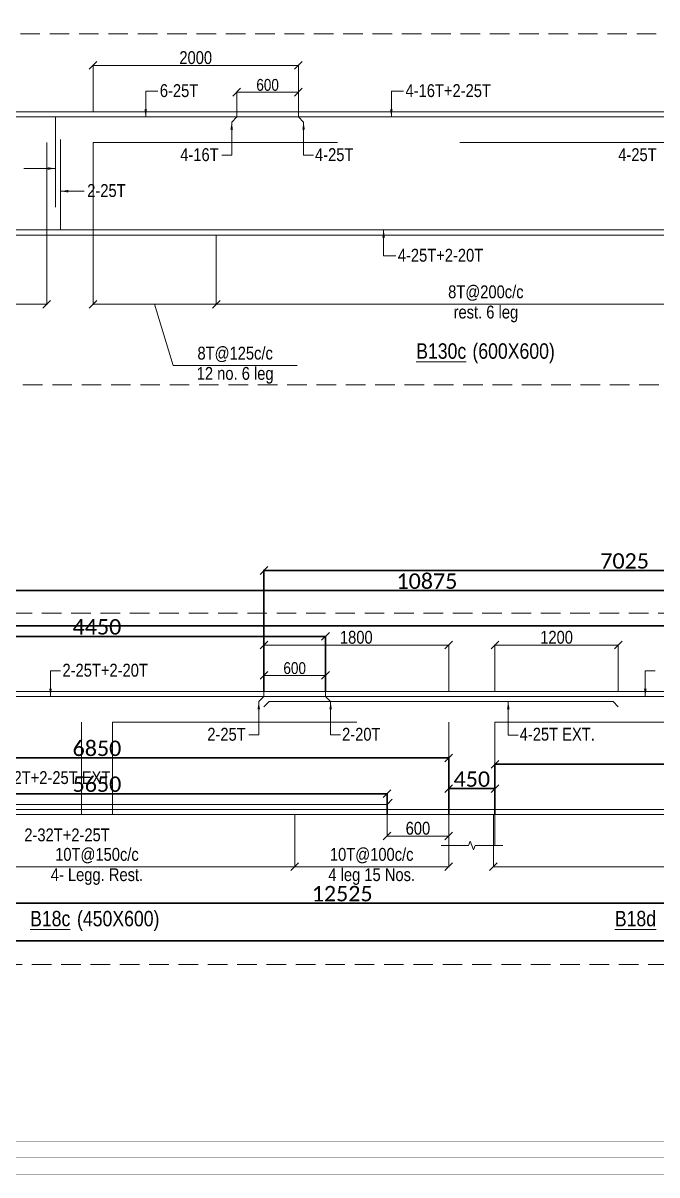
# Model space of a CAD drawing. Header units: millimetres. Extents: x 1112055 to 3390982, y -148532 to 766891.
# Drawn here: x 2987695 to 3000040, y -64434 to -42008 of the extents above; entities that cross this region are included whole.
import ezdxf
from ezdxf.enums import TextEntityAlignment as Align

# ---------------------------------------------------------------- set-up
doc = ezdxf.new("R2010")
doc.units = ezdxf.units.MM
doc.header["$PDMODE"] = 35
doc.header["$PDSIZE"] = -25
doc.linetypes.add('Hidden', pattern=[9.525, 6.35, -3.175])
for name, color, linetype, lineweight in [('B BEAM', 148, 'Continuous', 13), ('B BEAM IN LINE', 250, 'Continuous', 0), ('B STEEL', 34, 'Continuous', 15), ('B STEEL DIM', 216, 'Continuous', 13), ('B STEEL TEXT', 7, 'Continuous', 15), ('B STIRRUPS', 139, 'Continuous', 13), ('B TITLE BLOCK', 250, 'Continuous', 0), ('B-BEAM DOT', 251, 'Hidden', 9), ('B-BEAM NO', 215, 'Continuous', 18), ('B-COL', 1, 'Continuous', 35)]:
    doc.layers.add(name, color=color, linetype=linetype, lineweight=lineweight)
doc.styles.add('Cali', font='calibri.ttf')
doc.styles.add('SWINC', font='swissc.ttf')
doc.dimstyles.new('BHOOMI', dxfattribs={"dimtxt": 230, "dimasz": 150, "dimexe": 10, "dimexo": 0, "dimgap": 25, "dimtad": 1, "dimdec": 0, "dimzin": 0, "dimdsep": 46, "dimtxsty": 'SWINC', "dimblk": 'OBLIQUE', "dimcen": 0.09, "dimclrd": 250, "dimclre": 250, "dimclrt": 256, "dimaunit": 1, "dimadec": 3, "dimazin": 0, "dimtfac": 1, "dimtdec": 0, "dimtofl": 0, "dimtmove": 1, "dimatfit": 3, "dimfxl": 100, "dimtolj": 1, "dimtzin": 0, "dimlwd": 9, "dimlwe": 5, "dimarcsym": 0})

# ---------------------------------------------------------------- blocks, each defined once
blk = doc.blocks.new('_Oblique')
at = {"color": 0, "linetype": 'ByBlock', "lineweight": -2}
blk.add_line((-0.5, -0.5), (0.5, 0.5), dxfattribs=at)
blk = doc.blocks.new('*D6067')
at = {"layer": 'B STEEL DIM', "lineweight": 5, "transparency": 16777216}
for p, q in [((2992385, -55019), (2992385, -54108)), ((2995985, -55019), (2995985, -54108))]:
    blk.add_line(p, q, dxfattribs=at)
at = {"layer": 'B STEEL DIM', "lineweight": 9, "transparency": 16777216}
blk.add_line((2992385, -54118), (2995985, -54118), dxfattribs=at)
at = {"layer": 'Defpoints', "color": 0, "lineweight": 40, "transparency": 16777216}
for p in [(2995985, -54118), (2992385, -55019), (2995985, -55019)]:
    blk.add_point(p, dxfattribs=at)
at = {"layer": 'B STEEL DIM', "lineweight": 9, "transparency": 16777216, "xscale": 150, "yscale": 150, "zscale": 150, "rotation": 180}
blk.add_blockref('_Oblique', (2992385, -54118), dxfattribs=at)
at = {"layer": 'B STEEL DIM', "lineweight": 9, "transparency": 16777216, "xscale": 150, "yscale": 150, "zscale": 150}
blk.add_blockref('_Oblique', (2995985, -54118), dxfattribs=at)
at = {"layer": 'B STEEL DIM', "transparency": 16777216, "insert": (2994185, -53968), "char_height": 250, "attachment_point": 5, "style": 'SWINC'}
blk.add_mtext('\\A1;1800', dxfattribs=at)
blk = doc.blocks.new('*D6068')
at = {"layer": 'B STEEL DIM', "lineweight": 5, "transparency": 16777216}
for p, q in [((2992385, -55119), (2992385, -54698)), ((2993585, -55119), (2993585, -54698))]:
    blk.add_line(p, q, dxfattribs=at)
at = {"layer": 'B STEEL DIM', "lineweight": 9, "transparency": 16777216}
blk.add_line((2993585, -54708), (2992385, -54708), dxfattribs=at)
at = {"layer": 'Defpoints', "color": 0, "lineweight": 40, "transparency": 16777216}
for p in [(2992385, -54708), (2992385, -55119), (2993585, -55119)]:
    blk.add_point(p, dxfattribs=at)
at = {"layer": 'B STEEL DIM', "lineweight": 9, "transparency": 16777216, "xscale": 150, "yscale": 150, "zscale": 150, "rotation": 180}
blk.add_blockref('_Oblique', (2992385, -54708), dxfattribs=at)
at = {"layer": 'B STEEL DIM', "lineweight": 9, "transparency": 16777216, "xscale": 150, "yscale": 150, "zscale": 150}
blk.add_blockref('_Oblique', (2993585, -54708), dxfattribs=at)
at = {"layer": 'B STEEL DIM', "transparency": 16777216, "insert": (2992985, -54568), "char_height": 230, "attachment_point": 5, "style": 'SWINC'}
blk.add_mtext('\\A1;600', dxfattribs=at)
blk = doc.blocks.new('*D6069')
at = {"layer": 'B STEEL DIM', "lineweight": 5, "transparency": 16777216}
for p, q in [((2996885, -55019), (2996885, -54108)), ((2999285, -55019), (2999285, -54108))]:
    blk.add_line(p, q, dxfattribs=at)
at = {"layer": 'B STEEL DIM', "lineweight": 9, "transparency": 16777216}
blk.add_line((2999285, -54118), (2996885, -54118), dxfattribs=at)
at = {"layer": 'Defpoints', "color": 0, "lineweight": 40, "transparency": 16777216}
for p in [(2996885, -54118), (2996885, -55019), (2999285, -55019)]:
    blk.add_point(p, dxfattribs=at)
at = {"layer": 'B STEEL DIM', "lineweight": 9, "transparency": 16777216, "xscale": 150, "yscale": 150, "zscale": 150, "rotation": 180}
blk.add_blockref('_Oblique', (2996885, -54118), dxfattribs=at)
at = {"layer": 'B STEEL DIM', "lineweight": 9, "transparency": 16777216, "xscale": 150, "yscale": 150, "zscale": 150}
blk.add_blockref('_Oblique', (2999285, -54118), dxfattribs=at)
at = {"layer": 'B STEEL DIM', "transparency": 16777216, "insert": (2998085, -53968), "char_height": 250, "attachment_point": 5, "style": 'SWINC'}
blk.add_mtext('\\A1;1200', dxfattribs=at)
blk = doc.blocks.new('*D6562')
at = {"layer": 'B STEEL DIM', "lineweight": 5, "transparency": 16777216}
for p, q in [((2994785, -57219), (2994785, -57846)), ((2995985, -57419), (2995985, -57846))]:
    blk.add_line(p, q, dxfattribs=at)
at = {"layer": 'B STEEL DIM', "lineweight": 9, "transparency": 16777216}
blk.add_line((2994785, -57836), (2995985, -57836), dxfattribs=at)
at = {"layer": 'Defpoints', "color": 0, "lineweight": 40, "transparency": 16777216}
for p in [(2994785, -57219), (2995985, -57419), (2995985, -57836)]:
    blk.add_point(p, dxfattribs=at)
at = {"layer": 'B STEEL DIM', "lineweight": 9, "transparency": 16777216, "xscale": 150, "yscale": 150, "zscale": 150, "rotation": 180}
blk.add_blockref('_Oblique', (2994785, -57836), dxfattribs=at)
at = {"layer": 'B STEEL DIM', "lineweight": 9, "transparency": 16777216, "xscale": 150, "yscale": 150, "zscale": 150}
blk.add_blockref('_Oblique', (2995985, -57836), dxfattribs=at)
at = {"layer": 'B STEEL DIM', "transparency": 16777216, "insert": (2995385, -57686), "char_height": 250, "attachment_point": 5, "style": 'SWINC'}
blk.add_mtext('\\A1;600', dxfattribs=at)
blk = doc.blocks.new('*D6568')
at = {"layer": 'B STIRRUPS', "color": 250, "lineweight": 0, "transparency": 16777216}
for p, q in [((2985285, -57419), (2985285, -58443)), ((2992985, -57419), (2992985, -58443)), ((2985285, -58433), (2992985, -58433))]:
    blk.add_line(p, q, dxfattribs=at)
at = {"layer": 'Defpoints', "color": 0, "lineweight": 40, "transparency": 16777216}
for p in [(2985285, -57419), (2992985, -57419), (2992985, -58433)]:
    blk.add_point(p, dxfattribs=at)
at = {"layer": 'B STIRRUPS', "color": 250, "lineweight": 0, "transparency": 16777216, "xscale": 150, "yscale": 150, "zscale": 150, "rotation": 180}
blk.add_blockref('_Oblique', (2985285, -58433), dxfattribs=at)
at = {"layer": 'B STIRRUPS', "color": 250, "lineweight": 0, "transparency": 16777216, "xscale": 150, "yscale": 150, "zscale": 150}
blk.add_blockref('_Oblique', (2992985, -58433), dxfattribs=at)
at = {"layer": 'B STIRRUPS', "transparency": 16777216, "char_height": 250, "attachment_point": 5, "style": 'SWINC'}
for s, insert in [('\\A1;10T@150c/c', (2989135, -58218)), ('4- Legg. Rest.', (2989135, -58625))]:
    blk.add_mtext(s, dxfattribs=dict(at, insert=insert))
blk = doc.blocks.new('*D6570')
at = {"layer": 'B STIRRUPS', "color": 250, "lineweight": 0, "transparency": 16777216}
for p, q in [((2992985, -57419), (2992985, -58443)), ((2995985, -57419), (2995985, -58443)), ((2995985, -58433), (2992985, -58433))]:
    blk.add_line(p, q, dxfattribs=at)
at = {"layer": 'Defpoints', "color": 0, "lineweight": 40, "transparency": 16777216}
for p in [(2992985, -57419), (2995985, -57419), (2992985, -58433)]:
    blk.add_point(p, dxfattribs=at)
at = {"layer": 'B STIRRUPS', "color": 250, "lineweight": 0, "transparency": 16777216, "xscale": 150, "yscale": 150, "zscale": 150, "rotation": 180}
blk.add_blockref('_Oblique', (2992985, -58433), dxfattribs=at)
at = {"layer": 'B STIRRUPS', "color": 250, "lineweight": 0, "transparency": 16777216, "xscale": 150, "yscale": 150, "zscale": 150}
blk.add_blockref('_Oblique', (2995985, -58433), dxfattribs=at)
at = {"layer": 'B STIRRUPS', "transparency": 16777216, "char_height": 250, "attachment_point": 5, "style": 'SWINC'}
for s, insert in [('\\A1;10T@100c/c', (2994485, -58218)), ('4 leg 15 Nos.', (2994485, -58625))]:
    blk.add_mtext(s, dxfattribs=dict(at, insert=insert))
blk = doc.blocks.new('*D6572')
at = {"layer": 'B STIRRUPS', "color": 250, "lineweight": 0, "transparency": 16777216}
for p, q in [((2996856, -57419), (2996856, -58443)), ((3005835, -57419), (3005835, -58443)), ((3005835, -58433), (2996856, -58433))]:
    blk.add_line(p, q, dxfattribs=at)
at = {"layer": 'Defpoints', "color": 0, "lineweight": 40, "transparency": 16777216}
for p in [(2996856, -57419), (3005835, -57419), (2996856, -58433)]:
    blk.add_point(p, dxfattribs=at)
at = {"layer": 'B STIRRUPS', "color": 250, "lineweight": 0, "transparency": 16777216, "xscale": 150, "yscale": 150, "zscale": 150, "rotation": 180}
blk.add_blockref('_Oblique', (2996856, -58433), dxfattribs=at)
at = {"layer": 'B STIRRUPS', "color": 250, "lineweight": 0, "transparency": 16777216, "xscale": 150, "yscale": 150, "zscale": 150}
blk.add_blockref('_Oblique', (3005835, -58433), dxfattribs=at)
at = {"layer": 'B STIRRUPS', "transparency": 16777216, "char_height": 250, "attachment_point": 5, "style": 'SWINC'}
for s, insert in [('\\A1;8T@100c/c', (3001346, -58218)), ('4 leg ALL.', (3001346, -58625))]:
    blk.add_mtext(s, dxfattribs=dict(at, insert=insert))
blk = doc.blocks.new('*D6594')
at = {"layer": 'B STEEL DIM', "lineweight": 5, "transparency": 16777216}
for p, q in [((2989058, -43735), (2989058, -42823)), ((2993058, -43735), (2993058, -42823))]:
    blk.add_line(p, q, dxfattribs=at)
at = {"layer": 'B STEEL DIM', "lineweight": 9, "transparency": 16777216}
blk.add_line((2993058, -42833), (2989058, -42833), dxfattribs=at)
at = {"layer": 'Defpoints', "color": 0, "lineweight": 40, "transparency": 16777216}
for p in [(2989058, -42833), (2989058, -43735), (2993058, -43735)]:
    blk.add_point(p, dxfattribs=at)
at = {"layer": 'B STEEL DIM', "lineweight": 9, "transparency": 16777216, "xscale": 150, "yscale": 150, "zscale": 150, "rotation": 180}
blk.add_blockref('_Oblique', (2989058, -42833), dxfattribs=at)
at = {"layer": 'B STEEL DIM', "lineweight": 9, "transparency": 16777216, "xscale": 150, "yscale": 150, "zscale": 150}
blk.add_blockref('_Oblique', (2993058, -42833), dxfattribs=at)
at = {"layer": 'B STEEL DIM', "transparency": 16777216, "insert": (2991058, -42683), "char_height": 250, "attachment_point": 5, "style": 'SWINC'}
blk.add_mtext('\\A1;2000', dxfattribs=at)
blk = doc.blocks.new('*D6595')
at = {"layer": 'B STEEL DIM', "lineweight": 5, "transparency": 16777216}
for p, q in [((2991858, -43835), (2991858, -43344)), ((2993058, -43835), (2993058, -43344))]:
    blk.add_line(p, q, dxfattribs=at)
at = {"layer": 'B STEEL DIM', "lineweight": 9, "transparency": 16777216}
blk.add_line((2993058, -43354), (2991858, -43354), dxfattribs=at)
at = {"layer": 'Defpoints', "color": 0, "lineweight": 40, "transparency": 16777216}
for p in [(2991858, -43354), (2991858, -43835), (2993058, -43835)]:
    blk.add_point(p, dxfattribs=at)
at = {"layer": 'B STEEL DIM', "lineweight": 9, "transparency": 16777216, "xscale": 150, "yscale": 150, "zscale": 150, "rotation": 180}
blk.add_blockref('_Oblique', (2991858, -43354), dxfattribs=at)
at = {"layer": 'B STEEL DIM', "lineweight": 9, "transparency": 16777216, "xscale": 150, "yscale": 150, "zscale": 150}
blk.add_blockref('_Oblique', (2993058, -43354), dxfattribs=at)
at = {"layer": 'B STEEL DIM', "transparency": 16777216, "insert": (2992458, -43214), "char_height": 230, "attachment_point": 5, "style": 'SWINC'}
blk.add_mtext('\\A1;600', dxfattribs=at)
blk = doc.blocks.new('*D6602')
at = {"layer": 'B STIRRUPS', "color": 250, "lineweight": 0, "transparency": 16777216}
for p, q in [((2991458, -46135), (2991458, -47492)), ((3001958, -46135), (3001958, -47492)), ((3001958, -47482), (2991458, -47482))]:
    blk.add_line(p, q, dxfattribs=at)
at = {"layer": 'Defpoints', "color": 0, "lineweight": 40, "transparency": 16777216}
for p in [(2991458, -46135), (3001958, -46135), (2991458, -47482)]:
    blk.add_point(p, dxfattribs=at)
at = {"layer": 'B STIRRUPS', "color": 250, "lineweight": 0, "transparency": 16777216, "xscale": 150, "yscale": 150, "zscale": 150, "rotation": 180}
blk.add_blockref('_Oblique', (2991458, -47482), dxfattribs=at)
at = {"layer": 'B STIRRUPS', "color": 250, "lineweight": 0, "transparency": 16777216, "xscale": 150, "yscale": 150, "zscale": 150}
blk.add_blockref('_Oblique', (3001958, -47482), dxfattribs=at)
at = {"layer": 'B STIRRUPS', "transparency": 16777216, "char_height": 250, "attachment_point": 5, "style": 'SWINC'}
for s, insert in [('\\A1;8T@200c/c', (2996708, -47266)), ('rest. 6 leg', (2996708, -47673))]:
    blk.add_mtext(s, dxfattribs=dict(at, insert=insert))
blk = doc.blocks.new('*D6603')
at = {"layer": 'B STIRRUPS', "color": 250, "lineweight": 0, "transparency": 16777216}
for p, q in [((2989058, -46135), (2989058, -47492)), ((2991458, -46135), (2991458, -47492)), ((2991458, -47482), (2989058, -47482)), ((2990617, -48676), (2990258, -47482)), ((2993036, -48676), (2990617, -48676))]:
    blk.add_line(p, q, dxfattribs=at)
at = {"layer": 'Defpoints', "color": 0, "lineweight": 40, "transparency": 16777216}
for p in [(2989058, -46135), (2991458, -46135), (2989058, -47482)]:
    blk.add_point(p, dxfattribs=at)
at = {"layer": 'B STIRRUPS', "color": 250, "lineweight": 0, "transparency": 16777216, "xscale": 150, "yscale": 150, "zscale": 150, "rotation": 180}
blk.add_blockref('_Oblique', (2989058, -47482), dxfattribs=at)
at = {"layer": 'B STIRRUPS', "color": 250, "lineweight": 0, "transparency": 16777216, "xscale": 150, "yscale": 150, "zscale": 150}
blk.add_blockref('_Oblique', (2991458, -47482), dxfattribs=at)
at = {"layer": 'B STIRRUPS', "transparency": 16777216, "char_height": 250, "attachment_point": 5, "style": 'SWINC'}
for s, insert in [('\\A1;8T@125c/c', (2991826, -48460)), ('12 no. 6 leg', (2991826, -48867))]:
    blk.add_mtext(s, dxfattribs=dict(at, insert=insert))
blk = doc.blocks.new('*D6610')
at = {"layer": 'B STIRRUPS', "color": 250, "lineweight": 0, "transparency": 16777216}
for p, q in [((2982708, -46135), (2982708, -47492)), ((2988158, -46135), (2988158, -47492)), ((2982708, -47482), (2988158, -47482))]:
    blk.add_line(p, q, dxfattribs=at)
at = {"layer": 'Defpoints', "color": 0, "lineweight": 40, "transparency": 16777216}
for p in [(2982708, -46135), (2988158, -46135), (2988158, -47482)]:
    blk.add_point(p, dxfattribs=at)
at = {"layer": 'B STIRRUPS', "color": 250, "lineweight": 0, "transparency": 16777216, "xscale": 150, "yscale": 150, "zscale": 150, "rotation": 180}
blk.add_blockref('_Oblique', (2982708, -47482), dxfattribs=at)
at = {"layer": 'B STIRRUPS', "color": 250, "lineweight": 0, "transparency": 16777216, "xscale": 150, "yscale": 150, "zscale": 150}
blk.add_blockref('_Oblique', (2988158, -47482), dxfattribs=at)
at = {"layer": 'B STIRRUPS', "transparency": 16777216, "char_height": 250, "attachment_point": 5, "style": 'SWINC'}
for s, insert in [('\\A1;8T@150c/c', (2985433, -47266)), ('all. 4 leg', (2985433, -47673))]:
    blk.add_mtext(s, dxfattribs=dict(at, insert=insert))
blk = doc.blocks.new('*D6317')
at = {"layer": 'Defpoints', "color": 3, "linetype": 'Hidden', "lineweight": 30, "ltscale": 1000, "transparency": 16777216}
for p, q in [((2956895, -57419), (2956895, -59883)), ((3006435, -57419), (3006435, -59883))]:
    blk.add_line(p, q, dxfattribs=at)
at = {"layer": 'Defpoints', "color": 3, "lineweight": 30, "ltscale": 1000, "transparency": 16777216}
blk.add_line((2956895, -59873), (3006435, -59873), dxfattribs=at)
at = {"layer": 'Defpoints', "color": 0, "lineweight": 40, "transparency": 16777216}
for p in [(2956895, -57419), (3006435, -57419), (3006435, -59873)]:
    blk.add_point(p, dxfattribs=at)
at = {"layer": 'Defpoints', "color": 3, "lineweight": 30, "transparency": 16777216, "xscale": 150, "yscale": 150, "zscale": 150, "rotation": 180}
blk.add_blockref('_Oblique', (2956895, -59873), dxfattribs=at)
at = {"layer": 'Defpoints', "color": 3, "lineweight": 30, "transparency": 16777216, "xscale": 150, "yscale": 150, "zscale": 150}
blk.add_blockref('_Oblique', (3006435, -59873), dxfattribs=at)
at = {"layer": 'Defpoints', "color": 3, "lineweight": 50, "transparency": 16777216, "insert": (2981665, -59689), "char_height": 300, "attachment_point": 5, "style": 'Cali'}
blk.add_mtext('\\A1;24770', dxfattribs=at)
blk = doc.blocks.new('*D6324')
at = {"layer": 'Defpoints', "color": 3, "linetype": 'Hidden', "lineweight": 30, "ltscale": 1000, "transparency": 16777216}
for p, q in [((2981385, -57419), (2981385, -59153)), ((3006435, -57419), (3006435, -59153))]:
    blk.add_line(p, q, dxfattribs=at)
at = {"layer": 'Defpoints', "color": 3, "lineweight": 30, "ltscale": 1000, "transparency": 16777216}
blk.add_line((2981385, -59143), (3006435, -59143), dxfattribs=at)
at = {"layer": 'Defpoints', "color": 0, "lineweight": 40, "transparency": 16777216}
for p in [(2981385, -57419), (3006435, -57419), (3006435, -59143)]:
    blk.add_point(p, dxfattribs=at)
at = {"layer": 'Defpoints', "color": 3, "lineweight": 30, "transparency": 16777216, "xscale": 150, "yscale": 150, "zscale": 150, "rotation": 180}
blk.add_blockref('_Oblique', (2981385, -59143), dxfattribs=at)
at = {"layer": 'Defpoints', "color": 3, "lineweight": 30, "transparency": 16777216, "xscale": 150, "yscale": 150, "zscale": 150}
blk.add_blockref('_Oblique', (3006435, -59143), dxfattribs=at)
at = {"layer": 'Defpoints', "color": 3, "lineweight": 50, "transparency": 16777216, "insert": (2993910, -58959), "char_height": 300, "attachment_point": 5, "style": 'Cali'}
blk.add_mtext('\\A1;12525', dxfattribs=at)
blk = doc.blocks.new('*D6326')
at = {"layer": 'Defpoints', "color": 3, "linetype": 'Hidden', "lineweight": 30, "ltscale": 1000, "transparency": 16777216}
for p, q in [((2982285, -57419), (2982285, -56304)), ((2995985, -57419), (2995985, -56304))]:
    blk.add_line(p, q, dxfattribs=at)
at = {"layer": 'Defpoints', "color": 3, "lineweight": 30, "ltscale": 1000, "transparency": 16777216}
blk.add_line((2982285, -56314), (2995985, -56314), dxfattribs=at)
at = {"layer": 'Defpoints', "color": 0, "lineweight": 40, "transparency": 16777216}
for p in [(2995985, -56314), (2982285, -57419), (2995985, -57419)]:
    blk.add_point(p, dxfattribs=at)
at = {"layer": 'Defpoints', "color": 3, "lineweight": 30, "transparency": 16777216, "xscale": 150, "yscale": 150, "zscale": 150, "rotation": 180}
blk.add_blockref('_Oblique', (2982285, -56314), dxfattribs=at)
at = {"layer": 'Defpoints', "color": 3, "lineweight": 30, "transparency": 16777216, "xscale": 150, "yscale": 150, "zscale": 150}
blk.add_blockref('_Oblique', (2995985, -56314), dxfattribs=at)
at = {"layer": 'Defpoints', "color": 3, "lineweight": 50, "transparency": 16777216, "insert": (2989135, -56130), "char_height": 300, "attachment_point": 5, "style": 'Cali'}
blk.add_mtext('\\A1;6850', dxfattribs=at)
blk = doc.blocks.new('*D6327')
at = {"layer": 'Defpoints', "color": 3, "linetype": 'Hidden', "lineweight": 30, "ltscale": 1000, "transparency": 16777216}
for p, q in [((2983485, -57419), (2983485, -57002)), ((2994785, -57419), (2994785, -57002))]:
    blk.add_line(p, q, dxfattribs=at)
at = {"layer": 'Defpoints', "color": 3, "lineweight": 30, "ltscale": 1000, "transparency": 16777216}
blk.add_line((2994785, -57012), (2983485, -57012), dxfattribs=at)
at = {"layer": 'Defpoints', "color": 0, "lineweight": 40, "transparency": 16777216}
for p in [(2983485, -57012), (2983485, -57419), (2994785, -57419)]:
    blk.add_point(p, dxfattribs=at)
at = {"layer": 'Defpoints', "color": 3, "lineweight": 30, "transparency": 16777216, "xscale": 150, "yscale": 150, "zscale": 150, "rotation": 180}
blk.add_blockref('_Oblique', (2983485, -57012), dxfattribs=at)
at = {"layer": 'Defpoints', "color": 3, "lineweight": 30, "transparency": 16777216, "xscale": 150, "yscale": 150, "zscale": 150}
blk.add_blockref('_Oblique', (2994785, -57012), dxfattribs=at)
at = {"layer": 'Defpoints', "color": 3, "lineweight": 50, "transparency": 16777216, "insert": (2989135, -56828), "char_height": 300, "attachment_point": 5, "style": 'Cali'}
blk.add_mtext('\\A1;5650', dxfattribs=at)
blk = doc.blocks.new('*D6328')
at = {"layer": 'Defpoints', "color": 3, "linetype": 'Hidden', "lineweight": 30, "ltscale": 1000, "transparency": 16777216}
for p, q in [((2995985, -57419), (2995985, -56902)), ((2996885, -57419), (2996885, -56902))]:
    blk.add_line(p, q, dxfattribs=at)
at = {"layer": 'Defpoints', "color": 3, "lineweight": 30, "ltscale": 1000, "transparency": 16777216}
blk.add_line((2995985, -56912), (2996885, -56912), dxfattribs=at)
at = {"layer": 'Defpoints', "color": 0, "lineweight": 40, "transparency": 16777216}
for p in [(2996885, -56912), (2995985, -57419), (2996885, -57419)]:
    blk.add_point(p, dxfattribs=at)
at = {"layer": 'Defpoints', "color": 3, "lineweight": 30, "transparency": 16777216, "xscale": 150, "yscale": 150, "zscale": 150, "rotation": 180}
blk.add_blockref('_Oblique', (2995985, -56912), dxfattribs=at)
at = {"layer": 'Defpoints', "color": 3, "lineweight": 30, "transparency": 16777216, "xscale": 150, "yscale": 150, "zscale": 150}
blk.add_blockref('_Oblique', (2996885, -56912), dxfattribs=at)
at = {"layer": 'Defpoints', "color": 3, "lineweight": 50, "transparency": 16777216, "insert": (2996435, -56729), "char_height": 300, "attachment_point": 5, "style": 'Cali'}
blk.add_mtext('\\A1;450', dxfattribs=at)
blk = doc.blocks.new('*D6329')
at = {"layer": 'Defpoints', "color": 3, "linetype": 'Hidden', "lineweight": 30, "ltscale": 1000, "transparency": 16777216}
for p, q in [((2996885, -57419), (2996885, -56428)), ((3005835, -57419), (3005835, -56428))]:
    blk.add_line(p, q, dxfattribs=at)
at = {"layer": 'Defpoints', "color": 3, "lineweight": 30, "ltscale": 1000, "transparency": 16777216}
blk.add_line((2996885, -56438), (3005835, -56438), dxfattribs=at)
at = {"layer": 'Defpoints', "color": 0, "lineweight": 40, "transparency": 16777216}
for p in [(3005835, -56438), (2996885, -57419), (3005835, -57419)]:
    blk.add_point(p, dxfattribs=at)
at = {"layer": 'Defpoints', "color": 3, "lineweight": 30, "transparency": 16777216, "xscale": 150, "yscale": 150, "zscale": 150, "rotation": 180}
blk.add_blockref('_Oblique', (2996885, -56438), dxfattribs=at)
at = {"layer": 'Defpoints', "color": 3, "lineweight": 30, "transparency": 16777216, "xscale": 150, "yscale": 150, "zscale": 150}
blk.add_blockref('_Oblique', (3005835, -56438), dxfattribs=at)
at = {"layer": 'Defpoints', "color": 3, "lineweight": 50, "transparency": 16777216, "insert": (3001360, -56255), "char_height": 300, "attachment_point": 5, "style": 'Cali'}
blk.add_mtext('\\A1;4475', dxfattribs=at)
blk = doc.blocks.new('*D6331')
at = {"layer": 'Defpoints', "color": 3, "linetype": 'Hidden', "lineweight": 30, "ltscale": 1000, "transparency": 16777216}
for p, q in [((2956895, -55019), (2956895, -53731)), ((3006435, -55019), (3006435, -53731))]:
    blk.add_line(p, q, dxfattribs=at)
at = {"layer": 'Defpoints', "color": 3, "lineweight": 30, "ltscale": 1000, "transparency": 16777216}
blk.add_line((2956895, -53741), (3006435, -53741), dxfattribs=at)
at = {"layer": 'Defpoints', "color": 0, "lineweight": 40, "transparency": 16777216}
for p in [(3006435, -53741), (2956895, -55019), (3006435, -55019)]:
    blk.add_point(p, dxfattribs=at)
at = {"layer": 'Defpoints', "color": 3, "lineweight": 30, "transparency": 16777216, "xscale": 150, "yscale": 150, "zscale": 150, "rotation": 180}
blk.add_blockref('_Oblique', (2956895, -53741), dxfattribs=at)
at = {"layer": 'Defpoints', "color": 3, "lineweight": 30, "transparency": 16777216, "xscale": 150, "yscale": 150, "zscale": 150}
blk.add_blockref('_Oblique', (3006435, -53741), dxfattribs=at)
at = {"layer": 'Defpoints', "color": 3, "lineweight": 50, "transparency": 16777216, "insert": (2981665, -53557), "char_height": 300, "attachment_point": 5, "style": 'Cali'}
blk.add_mtext('\\A1;24770', dxfattribs=at)
blk = doc.blocks.new('*D6332')
at = {"layer": 'Defpoints', "color": 3, "linetype": 'Hidden', "lineweight": 30, "ltscale": 1000, "transparency": 16777216}
for p, q in [((2984685, -55019), (2984685, -53939)), ((2993585, -55019), (2993585, -53939))]:
    blk.add_line(p, q, dxfattribs=at)
at = {"layer": 'Defpoints', "color": 3, "lineweight": 30, "ltscale": 1000, "transparency": 16777216}
blk.add_line((2993585, -53949), (2984685, -53949), dxfattribs=at)
at = {"layer": 'Defpoints', "color": 0, "lineweight": 40, "transparency": 16777216}
for p in [(2984685, -53949), (2984685, -55019), (2993585, -55019)]:
    blk.add_point(p, dxfattribs=at)
at = {"layer": 'Defpoints', "color": 3, "lineweight": 30, "transparency": 16777216, "xscale": 150, "yscale": 150, "zscale": 150, "rotation": 180}
blk.add_blockref('_Oblique', (2984685, -53949), dxfattribs=at)
at = {"layer": 'Defpoints', "color": 3, "lineweight": 30, "transparency": 16777216, "xscale": 150, "yscale": 150, "zscale": 150}
blk.add_blockref('_Oblique', (2993585, -53949), dxfattribs=at)
at = {"layer": 'Defpoints', "color": 3, "lineweight": 50, "transparency": 16777216, "insert": (2989135, -53765), "char_height": 300, "attachment_point": 5, "style": 'Cali'}
blk.add_mtext('\\A1;4450', dxfattribs=at)
blk = doc.blocks.new('*D6358')
at = {"layer": 'Defpoints', "color": 3, "linetype": 'Hidden', "lineweight": 30, "ltscale": 1000, "transparency": 16777216}
for p, q in [((2984685, -55119), (2984685, -53048)), ((3006435, -55119), (3006435, -53048))]:
    blk.add_line(p, q, dxfattribs=at)
at = {"layer": 'Defpoints', "color": 3, "lineweight": 30, "ltscale": 1000, "transparency": 16777216}
blk.add_line((2984685, -53058), (3006435, -53058), dxfattribs=at)
at = {"layer": 'Defpoints', "color": 0, "lineweight": 40, "transparency": 16777216}
for p in [(3006435, -53058), (2984685, -55119), (3006435, -55119)]:
    blk.add_point(p, dxfattribs=at)
at = {"layer": 'Defpoints', "color": 3, "lineweight": 30, "transparency": 16777216, "xscale": 150, "yscale": 150, "zscale": 150, "rotation": 180}
blk.add_blockref('_Oblique', (2984685, -53058), dxfattribs=at)
at = {"layer": 'Defpoints', "color": 3, "lineweight": 30, "transparency": 16777216, "xscale": 150, "yscale": 150, "zscale": 150}
blk.add_blockref('_Oblique', (3006435, -53058), dxfattribs=at)
at = {"layer": 'Defpoints', "color": 3, "lineweight": 50, "transparency": 16777216, "insert": (2995560, -52875), "char_height": 300, "attachment_point": 5, "style": 'Cali'}
blk.add_mtext('\\A1;10875', dxfattribs=at)
blk = doc.blocks.new('*D6359')
at = {"layer": 'Defpoints', "color": 3, "linetype": 'Hidden', "lineweight": 30, "ltscale": 1000, "transparency": 16777216}
for p, q in [((2992385, -55019), (2992385, -52656)), ((3006435, -55019), (3006435, -52656))]:
    blk.add_line(p, q, dxfattribs=at)
at = {"layer": 'Defpoints', "color": 3, "lineweight": 30, "ltscale": 1000, "transparency": 16777216}
blk.add_line((2992385, -52666), (3006435, -52666), dxfattribs=at)
at = {"layer": 'Defpoints', "color": 0, "lineweight": 40, "transparency": 16777216}
for p in [(3006435, -52666), (2992385, -55019), (3006435, -55019)]:
    blk.add_point(p, dxfattribs=at)
at = {"layer": 'Defpoints', "color": 3, "lineweight": 30, "transparency": 16777216, "xscale": 150, "yscale": 150, "zscale": 150, "rotation": 180}
blk.add_blockref('_Oblique', (2992385, -52666), dxfattribs=at)
at = {"layer": 'Defpoints', "color": 3, "lineweight": 30, "transparency": 16777216, "xscale": 150, "yscale": 150, "zscale": 150}
blk.add_blockref('_Oblique', (3006435, -52666), dxfattribs=at)
at = {"layer": 'Defpoints', "color": 3, "lineweight": 50, "transparency": 16777216, "insert": (2999410, -52482), "char_height": 300, "attachment_point": 5, "style": 'Cali'}
blk.add_mtext('\\A1;7025', dxfattribs=at)

msp = doc.modelspace()

# ---------------------------------------------------------------- linework, layer by layer
at = {"color": 252, "lineweight": 0, "ltscale": 25, "const_width": 7.31}
msp.add_lwpolyline([(2905358, -64430.5), (2905358, 35068.1), (3056577, 35068.1), (3056577, -64430.5)], close=True, dxfattribs=at)
at = {"layer": 'B BEAM', "ltscale": 25}
for p, q in [((2967255.6, -43735.2, 0), (3014964.3, -43735.1, 0)), ((2967255.6, -46135.2, 0), (3014964.3, -46135.1, 0)), ((2957595.2, -55019.5, 0), (3006435.2, -55019.5, 0)), ((2982285.3, -57419.5, 0), (2995985.3, -57419.5, 0)), ((2996885.3, -57419.5, 0), (3005835.2, -57419.5, 0))]:
    msp.add_line(p, q, dxfattribs=at)
at = {"layer": 'B BEAM IN LINE', "color": 250, "linetype": 'Hidden', "lineweight": 0, "ltscale": 60, "elevation": 0}
for points in [[(2965355.1, -42215.5), (3016079.1, -42215.5), (3016079.1, -49052.7), (2965355.1, -49052.7)], [(2955487.8, -53499.7), (3008822.1, -53499.7), (3008822.1, -60336.9), (2955487.8, -60336.9)]]:
    msp.add_lwpolyline(points, close=True, dxfattribs=at)
at = {"layer": 'B STEEL', "color": 34, "lineweight": 9, "ltscale": 25}
for p, q in [((2967355.6, -43835.2, 0), (3014964.3, -43835.1, 0)), ((2988325.2, -43835.2, 0), (2988325.2, -45593, 0)), ((2991858.5, -43835.2, 0), (2991758.5, -43935.2, 0)), ((2993058.5, -43835.2, 0), (2993158.5, -43935.2, 0)), ((2988425.2, -44277.4, 0), (2988425.2, -46035.2, 0)), ((2967455.6, -46035.2, 0), (3014964.3, -46035.1, 0)), ((2956995.2, -55119.5, 0), (3006335.2, -55119.5, 0)), ((2992385.3, -55119.5, 0), (2992285.3, -55219.5, 0)), ((2993585.3, -55119.5, 0), (2993685.3, -55219.5, 0)), ((2992485.3, -55219.5, 0), (2992385.3, -55319.5, 0)), ((2999185.3, -55219.5, 0), (2992485.3, -55219.5, 0)), ((2999185.3, -55219.5, 0), (2999285.3, -55319.5, 0)), ((2994885.3, -57119.5, 0), (2994785.3, -57219.5, 0)), ((2957095.2, -57319.5, 0), (3006235.2, -57319.5, 0)), ((2983485.3, -57219.5, 0), (2994785.3, -57219.5, 0))]:
    msp.add_line(p, q, dxfattribs=at)
at = {"layer": 'B TITLE BLOCK', "color": 1, "ltscale": 25, "const_width": 7.31}
msp.add_lwpolyline([(2905694.7, -64093.8), (2905694.7, 34731.4), (3056240.2, 34731.4), (3056240.2, -64093.8)], close=True, dxfattribs=at)
at = {"layer": 'B TITLE BLOCK', "color": 250, "lineweight": 0, "ltscale": 25, "const_width": 7.31}
msp.add_lwpolyline([(2906001.1, -63787.4), (2906001.1, 34425), (3055933.9, 34425), (3055933.9, -63787.4)], close=True, dxfattribs=at)
at = {"layer": 'B-BEAM DOT', "linetype": 'Hidden', "ltscale": 750}
for p, q in [((2982708.5, -44335.2, 0), (2988158.5, -44335.2, 0)), ((2988158.5, -44335.2, 0), (2988158.5, -46135.2, 0)), ((2989058.5, -44335.2, 0), (3004358.5, -44335.1, 0)), ((2989058.5, -44335.2, 0), (2989058.5, -46135.2, 0)), ((2982285.3, -55619.5, 0), (2988835.3, -55619.5, 0)), ((2988835.3, -55619.5, 0), (2988835.3, -57419.5, 0)), ((2989435.3, -55619.5, 0), (2995985.3, -55619.5, 0)), ((2989435.3, -55619.5, 0), (2989435.3, -57419.5, 0)), ((2995985.3, -55619.5, 0), (2995985.3, -57419.5, 0)), ((2996885.3, -55619.5, 0), (3005835.2, -55619.5, 0)), ((2996885.3, -55619.5, 0), (2996885.3, -57419.5, 0)), ((2996885.3, -57419.5, 0), (2995985.3, -57419.5, 0))]:
    msp.add_line(p, q, dxfattribs=at)
at = {"layer": 'B-COL', "lineweight": 15, "ltscale": 25}
for p, q in [((2995985.3, -57419.5, 0), (2995985.3, -58019.5, 0)), ((2996885.3, -57419.5, 0), (2996885.3, -58019.5, 0))]:
    msp.add_line(p, q, dxfattribs=at)
at = {"layer": 'B-COL', "lineweight": 15, "ltscale": 25, "elevation": 0}
msp.add_lwpolyline([(2995835.3, -58019.5), (2996372.8, -58019.5), (2996404, -57933.6), (2996466.5, -58105.3), (2996497.8, -58019.5), (2997035.3, -58019.5)], dxfattribs=at)

# ---------------------------------------------------------------- texts
at = {"layer": 'B STEEL TEXT', "style": 'SWINC'}
for s, p in [('6-25T', (2990359.6, -43448.8, 0)), ('4-16T+2-25T', (2995143.1, -43448.9, 0)), ('4-16T', (2990756.6, -44695.5, 0)), ('4-25T', (2993381, -44695.5, 0)), ('4-25T', (2999285.8, -44695.5, 0)), ('2-25T', (2988945.6, -45394.1, 0)), ('4-25T+2-20T', (2994993, -46654, 0)), ('2-25T+2-20T', (2988463.2, -54733.1, 0)), ('2-25T', (2991283.4, -55979.7, 0)), ('2-20T', (2993907.8, -55979.7, 0)), ('4-25T EXT.', (2997366.9, -55978.4, 0)), ('2-32T+2-25T EXT.', (2987096.2, -56823.1, 0)), ('2-32T+2-25T', (2987720.5, -57938.2, 0))]:
    msp.add_text(s, height=250, dxfattribs=at).set_placement(p)
at = {"layer": 'B TITLE BLOCK', "color": 251, "lineweight": 0, "insert": (3042968.6, -44209.7), "char_height": 394.635, "attachment_point": 2, "style": 'SWINC'}
msp.add_mtext_dynamic_manual_height_columns('\\pxsm1,qj;{\\fBankGothic Lt BT|b0|i0|c0|p34;BHOOMI\\P\\ps*,q*;\\fGost|b0|i0|c0|p2;\\H0.8x;- CONSULTANTS -\\C1; }', width=1031890.765, gutter_width=0, heights=[145147.2], dxfattribs=at)
at = {"layer": 'B-BEAM NO', "ltscale": 25, "style": 'SWINC'}
for s, p in [('%%UB130c', (2995838.3, -48543.9, 0)), ('(600X600)', (2997248.4, -48543.9, 0)), ('%%UB18c', (2988224.5, -59593, 0)), ('(450X600)', (2989549, -59593, 0)), ('%%UB18d', (2999620.1, -59593, 0))]:
    msp.add_text(s, height=300, dxfattribs=at).set_placement(p, align=Align.CENTER)

# ---------------------------------------------------------------- dimensions: what is measured, and where the dimension line sits
at = {"layer": 'B STEEL DIM'}
for base, p1, p2, override, picture, middle in [((2989058.5, -42833.4, 0), (2993058.5, -43735.2, 0), (2989058.5, -43735.2, 0), {"dimscale": 1, "dimtxt": 250, "dimlfac": 0.5, "dimtxsty": 'SWINC', "dimblk1": 'Oblique', "dimblk2": 'Oblique', "dimsah": 1, "dimclrd": 256, "dimclre": 256, "dimclrt": 256}, '*D6594', (2991058.5, -42683.4, 0)), ((2991858.5, -43353.5, 0), (2993058.5, -43835.2, 0), (2991858.5, -43835.2, 0), {"dimlfac": 0.5, "dimblk1": 'Oblique', "dimblk2": 'Oblique', "dimsah": 1, "dimclrd": 256, "dimclre": 256}, '*D6595', (2992458.5, -43213.5, 0)), ((2996885.3, -54117.7, 0), (2999285.3, -55019.5, 0), (2996885.3, -55019.5, 0), {"dimscale": 1, "dimtxt": 250, "dimlfac": 0.5, "dimtxsty": 'SWINC', "dimblk1": 'Oblique', "dimblk2": 'Oblique', "dimsah": 1, "dimclrd": 256, "dimclre": 256, "dimclrt": 256}, '*D6069', (2998085.3, -53967.7, 0))]:
    dim = msp.add_linear_dim(base=base, p1=p1, p2=p2, dimstyle='BHOOMI', override=override, dxfattribs=at)
    dim.commit()
    dim.dimension.update_dxf_attribs({"geometry": picture, "text_midpoint": middle})
for base, p1, p2, override, picture, middle in [((2995985.3, -54117.7, 0), (2992385.3, -55019.5, 0), (2995985.3, -55019.5, 0), {"dimscale": 1, "dimtxt": 250, "dimlfac": 0.5, "dimtxsty": 'SWINC', "dimblk1": 'Oblique', "dimblk2": 'Oblique', "dimsah": 1, "dimclrd": 256, "dimclre": 256, "dimclrt": 256}, '*D6067', (2994185.3, -53967.7, 0)), ((2992385.3, -54708.1, 0), (2993585.3, -55119.5, 0), (2992385.3, -55119.5, 0), {"dimlfac": 0.5, "dimblk1": 'Oblique', "dimblk2": 'Oblique', "dimsah": 1, "dimclrd": 256, "dimclre": 256}, '*D6068', (2992985.3, -54568.1, 0)), ((2995985.3, -57835.9, 0), (2994785.3, -57219.5, 0), (2995985.3, -57419.5, 0), {"dimscale": 1, "dimtxt": 250, "dimlfac": 0.5, "dimtxsty": 'SWINC', "dimblk1": 'Oblique', "dimblk2": 'Oblique', "dimsah": 1, "dimclrd": 256, "dimclre": 256, "dimclrt": 256}, '*D6562', (2995385.3, -57685.9, 0))]:
    dim = msp.add_linear_dim(base=base, p1=p1, p2=p2, angle=180, dimstyle='BHOOMI', override=override, dxfattribs=at)
    dim.commit()
    dim.dimension.update_dxf_attribs({"geometry": picture, "text_midpoint": middle})
at = {"layer": 'B STIRRUPS'}
for base, p1, p2, text, picture, middle in [((2988158.5, -47481.6), (2982708.5, -46135.2, 0), (2988158.5, -46135.2, 0), '8T@150c/c\\Xall. 4 leg ', '*D6610', (2985433.5, -47481.6)), ((2992985.3, -58433.5), (2985285.3, -57419.5), (2992985.3, -57419.5), '10T@150c/c\\X4- Legg. Rest. ', '*D6568', (2989135.3, -58433.5))]:
    dim = msp.add_linear_dim(base=base, p1=p1, p2=p2, angle=180, text=text, dimstyle='BHOOMI', override={"dimscale": 1, "dimtxt": 250, "dimgap": 25, "dimlfac": 0.5, "dimtxsty": 'SWINC', "dimblk1": 'Oblique', "dimblk2": 'Oblique', "dimsah": 1, "dimlwd": 0, "dimlwe": 0}, dxfattribs=at)
    dim.commit()
    dim.dimension.update_dxf_attribs({"geometry": picture, "text_midpoint": middle})
for base, p1, p2, text, picture, middle in [((2989058.5, -47481.6), (2991458.5, -46135.2, 0), (2989058.5, -46135.2, 0), '8T@125c/c\\X12 no. 6 leg ', '*D6603', (2990641.7, -48675.5)), ((2991458.5, -47481.6), (3001958.5, -46135.2), (2991458.5, -46135.2, 0), '8T@200c/c\\Xrest. 6 leg ', '*D6602', (2996708.5, -47481.6)), ((2992985.3, -58433.5), (2995985.3, -57419.5, 0), (2992985.3, -57419.5, 0), '10T@100c/c\\X4 leg 15 Nos. ', '*D6570', (2994485.3, -58433.5)), ((2996856.4, -58433.5, -100), (3005835.2, -57419.5, 0), (2996856.4, -57419.5, -100), '8T@100c/c\\X4 leg ALL. ', '*D6572', (3001345.8, -58433.5, -100))]:
    dim = msp.add_linear_dim(base=base, p1=p1, p2=p2, text=text, dimstyle='BHOOMI', override={"dimscale": 1, "dimtxt": 250, "dimgap": 25, "dimlfac": 0.5, "dimtxsty": 'SWINC', "dimblk1": 'Oblique', "dimblk2": 'Oblique', "dimsah": 1, "dimlwd": 0, "dimlwe": 0}, dxfattribs=at)
    dim.commit()
    dim.dimension.update_dxf_attribs({"geometry": picture, "text_midpoint": middle})
at = {"layer": 'Defpoints', "color": 3, "lineweight": 50, "ltscale": 1000}
for base, p1, p2, picture, middle in [((3006435.2, -52666.2), (2992385.3, -55019.5, 0), (3006435.2, -55019.5, 0), '*D6359', (2999410.2, -52482.5)), ((3006435.2, -53058.4), (2984685.3, -55119.5, 0), (3006435.2, -55119.5, 0), '*D6358', (2995560.2, -52874.7)), ((3006435.2, -53741), (2956895.2, -55019.5, 0), (3006435.2, -55019.5, 0), '*D6331', (2981665.2, -53557.4)), ((2984685.3, -53949.1), (2993585.3, -55019.5, 0), (2984685.3, -55019.5, 0), '*D6332', (2989135.3, -53765.4)), ((2995985.3, -56314), (2982285.3, -57419.5, 0), (2995985.3, -57419.5, 0), '*D6326', (2989135.3, -56130.3)), ((3005835.2, -56437.5), (2996885.3, -57419.5, 0), (3005835.2, -57419.5, 0), '*D6329', (3001360.2, -56255.3)), ((2983485.3, -57011.7), (2994785.3, -57419.5, 0), (2983485.3, -57419.5, 0), '*D6327', (2989135.3, -56828)), ((2996885.3, -56912.3), (2995985.3, -57419.5, 0), (2996885.3, -57419.5, 0), '*D6328', (2996435.3, -56728.6)), ((3006435.2, -59872.7), (2956895.2, -57419.5, 0), (3006435.2, -57419.5, 0), '*D6317', (2981665.2, -59689)), ((3006435.2, -59142.7), (2981385.3, -57419.5, 0), (3006435.2, -57419.5, 0), '*D6324', (2993910.2, -58959))]:
    dim = msp.add_linear_dim(base=base, p1=p1, p2=p2, dimstyle='BHOOMI', override={"dimtxt": 300, "dimgap": 30, "dimlfac": 0.5, "dimtxsty": 'Cali', "dimblk1": 'Oblique', "dimblk2": 'Oblique', "dimsah": 1, "dimclrd": 3, "dimclre": 3, "dimclrt": 3, "dimlwd": 30, "dimlwe": 30}, dxfattribs=at)
    dim.commit()
    dim.dimension.update_dxf_attribs({"geometry": picture, "text_midpoint": middle})

# ---------------------------------------------------------------- leaders
at = {"layer": 'B STEEL TEXT'}
for points in [[(2990083.8, -43835.2, 0), (2990083.8, -43332.6, 0), (2990318.8, -43332.6, 0)], [(2994867.4, -43835.3, 0), (2994867.4, -43332.7, 0), (2995102.3, -43332.7, 0)], [(2991758.5, -43935.2, 0), (2991758.5, -44579.2, 0), (2991566.3, -44579.2, 0)], [(2993158.5, -43935.2, 0), (2993158.5, -44579.2, 0), (2993350.7, -44579.2, 0)], [(2988325.2, -44840.2, 0), (2987711, -44840.2, 0)], [(2988425.2, -45282.5, 0), (2988886.4, -45282.5, 0)], [(2994717.3, -46035.2, 0), (2994717.3, -46537.8, 0), (2994952.2, -46537.8, 0)], [(2988230.1, -55119.5, 0), (2988230.1, -54616.9, 0), (2988422.4, -54616.9, 0)], [(2999812.6, -55119.5, 0), (2999812.6, -54616.9, 0), (3000004.9, -54616.9, 0)], [(2992285.3, -55219.5, 0), (2992285.3, -55863.5, 0), (2992093, -55863.5, 0)], [(2993685.3, -55219.5, 0), (2993685.3, -55863.5, 0), (2993877.5, -55863.5, 0)], [(2997144.4, -55219.5, 0), (2997144.4, -55872.1, 0), (2997336.6, -55872.1, 0)]]:
    msp.add_leader(points, dimstyle='BHOOMI', override={"dimtad": 0, "dimclrd": 256, "dimlwd": 0}, dxfattribs=at)

doc.saveas('drawing.dxf')
